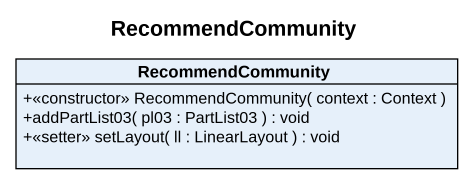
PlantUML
@startuml
title RecommendCommunity
hide circle
hide empty members
skinparam classAttributeIconSize 0
class RecommendCommunity {
  +<<constructor>> RecommendCommunity( context : Context )
  +addPartList03( pl03 : PartList03 ) : void
  +<<setter>> setLayout( ll : LinearLayout ) : void
}
@enduml
